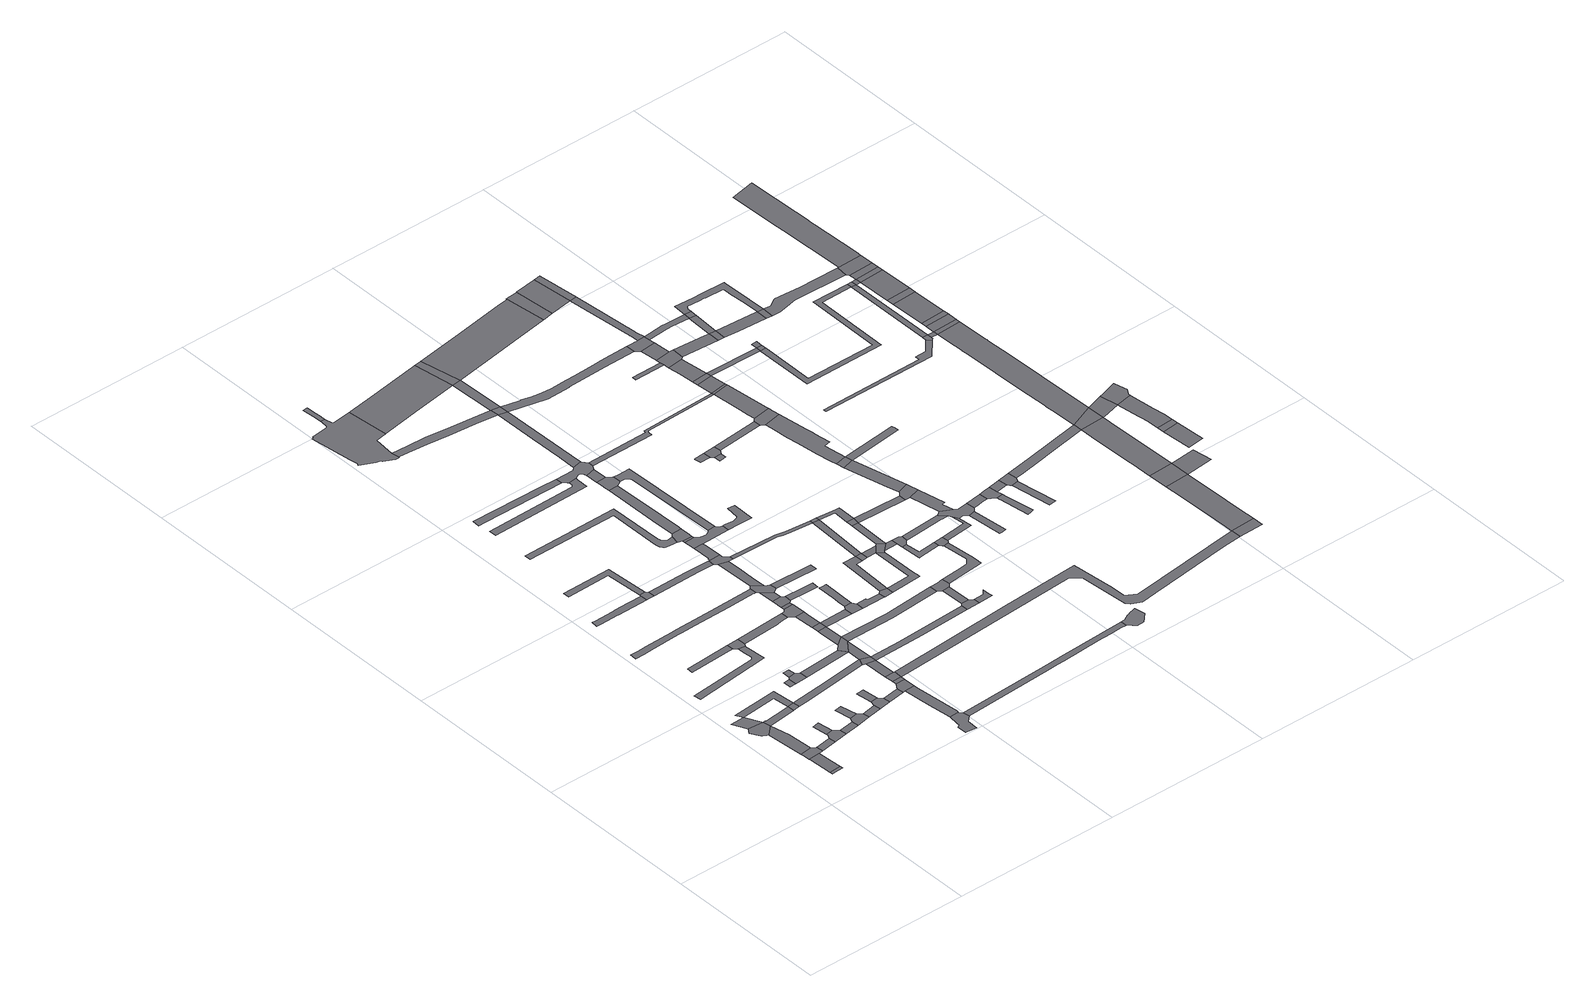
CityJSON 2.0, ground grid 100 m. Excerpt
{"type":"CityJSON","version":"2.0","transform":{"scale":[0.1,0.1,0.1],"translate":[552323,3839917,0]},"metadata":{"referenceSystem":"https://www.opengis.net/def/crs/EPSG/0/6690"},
"CityObjects":{
"road1":{"type":"Road","geometry":[{"type":"MultiSurface","lod":"1","boundaries":[[[0,1,2,3,4]]]}]},
"road2":{"type":"Road","attributes":{"RoadStructureAttribute.sectionType":"1"},"geometry":[{"type":"MultiSurface","lod":"1","boundaries":[[[5,6,7,8,9,1,0]]]}]},
"road3":{"type":"Road","geometry":[{"type":"MultiSurface","lod":"1","boundaries":[[[10,11,12,13,8,7,14,15]]]}]},
"road4":{"type":"Road","geometry":[{"type":"MultiSurface","lod":"1","boundaries":[[[16,17,18,19,20,21,22,23,24]]]}]},
"road5":{"type":"Road","attributes":{"RoadStructureAttribute.sectionType":"1"},"geometry":[{"type":"MultiSurface","lod":"1","boundaries":[[[25,23,22,12,11]]]}]},
"road6":{"type":"Road","attributes":{"RoadStructureAttribute.sectionType":"1"},"geometry":[{"type":"MultiSurface","lod":"1","boundaries":[[[26,27,16,24]]]}]},
"road7":{"type":"Road","attributes":{"RoadStructureAttribute.sectionType":"1"},"geometry":[{"type":"MultiSurface","lod":"1","boundaries":[[[28,15,14,29]]]}]},
"road8":{"type":"Road","attributes":{"RoadStructureAttribute.sectionType":"1"},"geometry":[{"type":"MultiSurface","lod":"1","boundaries":[[[30,31,32,33,34,24,23,35,36]]]}]},
"road9":{"type":"Road","attributes":{"RoadStructureAttribute.sectionType":"1"},"geometry":[{"type":"MultiSurface","lod":"1","boundaries":[[[37,38,26,39,30,40]]]}]},
"road10":{"type":"Road","geometry":[{"type":"MultiSurface","lod":"1","boundaries":[[[41,42,43,28,29,44,45]]]}]},
"road11":{"type":"Road","geometry":[{"type":"MultiSurface","lod":"1","boundaries":[[[46,47,42,41]]]}]},
"road12":{"type":"Road","geometry":[{"type":"MultiSurface","lod":"1","boundaries":[[[40,30,36,48]]]}]},
"road13":{"type":"Road","attributes":{"RoadStructureAttribute.sectionType":"1"},"geometry":[{"type":"MultiSurface","lod":"1","boundaries":[[[49,45,44,50]]]}]},
"road14":{"type":"Road","attributes":{"RoadStructureAttribute.sectionType":"1"},"geometry":[{"type":"MultiSurface","lod":"1","boundaries":[[[51,52,53,54,55,56,57,58,59]]]}]},
"road15":{"type":"Road","geometry":[{"type":"MultiSurface","lod":"1","boundaries":[[[60,61,49,50,62,63,64]]]}]},
"road16":{"type":"Road","geometry":[{"type":"MultiSurface","lod":"1","boundaries":[[[65,66,61,60]]]}]},
"road17":{"type":"Road","attributes":{"RoadStructureAttribute.sectionType":"1"},"geometry":[{"type":"MultiSurface","lod":"1","boundaries":[[[67,68,69,70]]]}]},
"road18":{"type":"Road","attributes":{"RoadStructureAttribute.sectionType":"1"},"geometry":[{"type":"MultiSurface","lod":"1","boundaries":[[[71,72,73,74]]]}]},
"road19":{"type":"Road","attributes":{"RoadStructureAttribute.sectionType":"1"},"geometry":[{"type":"MultiSurface","lod":"1","boundaries":[[[75,64,63,76]]]}]},
"road20":{"type":"Road","attributes":{"RoadStructureAttribute.sectionType":"1"},"geometry":[{"type":"MultiSurface","lod":"1","boundaries":[[[77,78,79,80,81,82,83,84,85,86,87,88,89,90]]]}]},
"road21":{"type":"Road","geometry":[{"type":"MultiSurface","lod":"1","boundaries":[[[91,92,71,74,93,94]]]}]},
"road22":{"type":"Road","geometry":[{"type":"MultiSurface","lod":"1","boundaries":[[[95,96,92,91]]]}]},
"road23":{"type":"Road","attributes":{"RoadStructureAttribute.sectionType":"1"},"geometry":[{"type":"MultiSurface","lod":"1","boundaries":[[[97,98,40,48,99,100,101]]]}]},
"road24":{"type":"Road","geometry":[{"type":"MultiSurface","lod":"1","boundaries":[[[102,103,75,76,104,105]]]}]},
"road25":{"type":"Road","geometry":[{"type":"MultiSurface","lod":"1","boundaries":[[[106,107,103,102]]]}]},
"road26":{"type":"Road","geometry":[{"type":"MultiSurface","lod":"1","boundaries":[[[108,67,70,109,110,51,59,111]]]}]},
"road27":{"type":"Road","attributes":{"RoadStructureAttribute.sectionType":"1"},"geometry":[{"type":"MultiSurface","lod":"1","boundaries":[[[112,113,114,115,116,117]]]}]},
"road28":{"type":"Road","attributes":{"RoadStructureAttribute.sectionType":"1"},"geometry":[{"type":"MultiSurface","lod":"1","boundaries":[[[118,119,120,121,122,123,124,125,126,127,128,129,130,131,132,133,134,135,136,137]]]}]},
"road29":{"type":"Road","attributes":{"RoadStructureAttribute.sectionType":"1"},"geometry":[{"type":"MultiSurface","lod":"1","boundaries":[[[138,105,104,139]]]}]},
"road30":{"type":"Road","geometry":[{"type":"MultiSurface","lod":"1","boundaries":[[[140,141,142,143,144,145,146,147,148,149,150]]]}]},
"road31":{"type":"Road","geometry":[{"type":"MultiSurface","lod":"1","boundaries":[[[117,116,90,89,151,152,153]]]}]},
"road32":{"type":"Road","attributes":{"RoadStructureAttribute.sectionType":"1"},"geometry":[{"type":"MultiSurface","lod":"1","boundaries":[[[154,94,93,155]]]}]},
"road33":{"type":"Road","attributes":{"RoadStructureAttribute.sectionType":"1"},"geometry":[{"type":"MultiSurface","lod":"1","boundaries":[[[156,157,158,159,160,161,141,140]]]}]},
"road34":{"type":"Road","geometry":[{"type":"MultiSurface","lod":"1","boundaries":[[[162,163,138,139,159,158]]]}]},
"road35":{"type":"Road","attributes":{"RoadStructureAttribute.sectionType":"1"},"geometry":[{"type":"MultiSurface","lod":"1","boundaries":[[[164,108,111,165,166,167]]]}]},
"road36":{"type":"Road","attributes":{"RoadStructureAttribute.sectionType":"1"},"geometry":[{"type":"MultiSurface","lod":"1","boundaries":[[[168,169,163,162]]]}]},
"road37":{"type":"Road","geometry":[{"type":"MultiSurface","lod":"1","boundaries":[[[170,171,169,168,172]]]}]},
"road38":{"type":"Road","attributes":{"RoadStructureAttribute.sectionType":"1"},"geometry":[{"type":"MultiSurface","lod":"1","boundaries":[[[173,171,170,174]]]}]},
"road39":{"type":"Road","geometry":[{"type":"MultiSurface","lod":"1","boundaries":[[[97,101,173,174,175]]]}]},
"road40":{"type":"Road","attributes":{"RoadStructureAttribute.sectionType":"1"},"geometry":[{"type":"MultiSurface","lod":"1","boundaries":[[[176,155,97,175]]]}]},
"road41":{"type":"Road","geometry":[{"type":"MultiSurface","lod":"1","boundaries":[[[177,178,154,155,176]]]}]},
"road42":{"type":"Road","attributes":{"RoadStructureAttribute.sectionType":"1"},"geometry":[{"type":"MultiSurface","lod":"1","boundaries":[[[179,180,181,182,183,184,185,186,187,188,189,190,191,192,193,194,195]]]}]},
"road43":{"type":"Road","attributes":{"RoadStructureAttribute.sectionType":"1"},"geometry":[{"type":"MultiSurface","lod":"1","boundaries":[[[196,197,198,199,200,201,153,152,202,203,204,205]]]}]},
"road44":{"type":"Road","attributes":{"RoadStructureAttribute.sectionType":"1"},"geometry":[{"type":"MultiSurface","lod":"1","boundaries":[[[206,207,208,178,177]]]}]},
"road45":{"type":"Road","geometry":[{"type":"MultiSurface","lod":"1","boundaries":[[[209,210,207,206]]]}]},
"road46":{"type":"Road","attributes":{"RoadStructureAttribute.sectionType":"1"},"geometry":[{"type":"MultiSurface","lod":"1","boundaries":[[[211,212,213,214,210,209]]]}]},
"road47":{"type":"Road","geometry":[{"type":"MultiSurface","lod":"1","boundaries":[[[215,216,217,164,167,213,212]]]}]},
"road48":{"type":"Road","geometry":[{"type":"MultiSurface","lod":"1","boundaries":[[[218,219,220,221,222,223,224,225,226,227,228,229,230,231,232,233,234,235,236,237,238,239,240,241,242,243,244]]]}]},
"road49":{"type":"Road","attributes":{"RoadStructureAttribute.sectionType":"1"},"geometry":[{"type":"MultiSurface","lod":"1","boundaries":[[[245,246,247,248,249,250]]]}]},
"road50":{"type":"Road","attributes":{"RoadStructureAttribute.sectionType":"1"},"geometry":[{"type":"MultiSurface","lod":"1","boundaries":[[[251,252,216,215]]]}]},
"road51":{"type":"Road","attributes":{"RoadStructureAttribute.sectionType":"1"},"geometry":[{"type":"MultiSurface","lod":"1","boundaries":[[[253,254,255,256,257,258,259,260,261]]]}]},
"road52":{"type":"Road","geometry":[{"type":"MultiSurface","lod":"1","boundaries":[[[262,263,252,251,264,265,266]]]}]},
"road53":{"type":"Road","attributes":{"RoadStructureAttribute.sectionType":"1"},"geometry":[{"type":"MultiSurface","lod":"1","boundaries":[[[267,263,262,268]]]}]},
"road54":{"type":"Road","attributes":{"RoadStructureAttribute.sectionType":"1"},"geometry":[{"type":"MultiSurface","lod":"1","boundaries":[[[209,206,269,270]]]}]},
"road55":{"type":"Road","geometry":[{"type":"MultiSurface","lod":"1","boundaries":[[[271,272,273,274,275,276,218,244]]]}]},
"road56":{"type":"Road","geometry":[{"type":"MultiSurface","lod":"1","boundaries":[[[277,118,137,267,268,278,279,280]]]}]},
"road57":{"type":"Road","attributes":{"RoadStructureAttribute.sectionType":"1"},"geometry":[{"type":"MultiSurface","lod":"1","boundaries":[[[281,277,280,282,283,284,285]]]}]},
"road58":{"type":"Road","geometry":[{"type":"MultiSurface","lod":"1","boundaries":[[[286,287,288,289,290,266,265]]]}]},
"road59":{"type":"Road","geometry":[{"type":"MultiSurface","lod":"1","boundaries":[[[291,292,293,294,205,204,295,281,285,296,297,298,299]]]}]},
"road60":{"type":"Road","attributes":{"RoadStructureAttribute.sectionType":"1"},"geometry":[{"type":"MultiSurface","lod":"1","boundaries":[[[300,301,302,303,304,294,293]]]}]},
"road61":{"type":"Road","geometry":[{"type":"MultiSurface","lod":"1","boundaries":[[[305,270,269,306,307,308,309]]]}]},
"road62":{"type":"Road","attributes":{"RoadStructureAttribute.sectionType":"1"},"geometry":[{"type":"MultiSurface","lod":"1","boundaries":[[[310,311,175,174,312,313]]]}]},
"road63":{"type":"Road","geometry":[{"type":"MultiSurface","lod":"1","boundaries":[[[314,315,316,195,194,317,318,319]]]}]},
"road64":{"type":"Road","geometry":[{"type":"MultiSurface","lod":"1","boundaries":[[[319,318,320,321,322]]]}]},
"road65":{"type":"Road","geometry":[{"type":"MultiSurface","lod":"1","boundaries":[[[323,324,325,326,327,328,305,309]]]}]},
"road66":{"type":"Road","attributes":{"RoadStructureAttribute.sectionType":"1"},"geometry":[{"type":"MultiSurface","lod":"1","boundaries":[[[329,330,177,176,331,332]]]}]},
"road67":{"type":"Road","attributes":{"RoadStructureAttribute.sectionType":"1"},"geometry":[{"type":"MultiSurface","lod":"1","boundaries":[[[333,334,335,336,279,278]]]}]},
"road68":{"type":"Road","attributes":{"RoadStructureAttribute.sectionType":"1"},"geometry":[{"type":"MultiSurface","lod":"1","boundaries":[[[337,338,339,150,149,340,341,342,343,344,345,346,347,348]]]}]},
"road69":{"type":"Road","attributes":{"RoadStructureAttribute.sectionType":"1"},"geometry":[{"type":"MultiSurface","lod":"1","boundaries":[[[349,350,308,307,351,352,353]]]}]},
"road70":{"type":"Road","geometry":[{"type":"MultiSurface","lod":"1","boundaries":[[[354,355,356,322,321,302,301,357,358,359,360,361]]]}]},
"road71":{"type":"Road","attributes":{"RoadStructureAttribute.sectionType":"1"},"geometry":[{"type":"MultiSurface","lod":"1","boundaries":[[[362,363,364,365,237,236,366,367,368,369,370,371]]]}]},
"road72":{"type":"Road","attributes":{"RoadStructureAttribute.sectionType":"1"},"geometry":[{"type":"MultiSurface","lod":"1","boundaries":[[[372,373,374,375,376,316,315]]]}]},
"road73":{"type":"Road","geometry":[{"type":"MultiSurface","lod":"1","boundaries":[[[377,378,379,380,381,250,249,382,383,256,255,384,385,386,387,388,389,390,391,392,393]]]}]},
"road74":{"type":"Road","geometry":[{"type":"MultiSurface","lod":"1","boundaries":[[[394,353,352,395,396,397]]]}]},
"road75":{"type":"Road","geometry":[{"type":"MultiSurface","lod":"1","boundaries":[[[398,399,400,401,402,375,374,403,404,405]]]}]},
"road76":{"type":"Road","attributes":{"RoadStructureAttribute.sectionType":"1"},"geometry":[{"type":"MultiSurface","lod":"1","boundaries":[[[389,388,400,399]]]}]},
"road77":{"type":"Road","attributes":{"RoadStructureAttribute.sectionType":"1"},"geometry":[{"type":"MultiSurface","lod":"1","boundaries":[[[406,407,405,404,408,409,410,361,360]]]}]},
"road78":{"type":"Road","attributes":{"function":"3","RoadStructureAttribute.sectionType":"1"},"geometry":[{"type":"MultiSurface","lod":"1","boundaries":[[[411,412,413,414,240,239,415,416,417,418]]]}]},
"road79":{"type":"Road","attributes":{"RoadStructureAttribute.sectionType":"1"},"geometry":[{"type":"MultiSurface","lod":"1","boundaries":[[[419,420,299,298,421,422,423,424,425]]]}]},
"road80":{"type":"Road","attributes":{"RoadStructureAttribute.sectionType":"1"},"geometry":[{"type":"MultiSurface","lod":"1","boundaries":[[[426,427,394,397,428,429,430,431]]]}]},
"road81":{"type":"Road","attributes":{"RoadStructureAttribute.sectionType":"1"},"geometry":[{"type":"MultiSurface","lod":"1","boundaries":[[[432,433,434,435,436,437,438,439,358,357]]]}]},
"road82":{"type":"Road","attributes":{"RoadStructureAttribute.sectionType":"1"},"geometry":[{"type":"MultiSurface","lod":"1","boundaries":[[[370,440,441,442,380,379,443]]]}]},
"road83":{"type":"Road","geometry":[{"type":"MultiSurface","lod":"1","boundaries":[[[444,445,310,313,446,447]]]}]},
"road84":{"type":"Road","attributes":{"RoadStructureAttribute.sectionType":"1"},"geometry":[{"type":"MultiSurface","lod":"1","boundaries":[[[448,449,450,451,452,397,396,453,454,455,456]]]}]},
"road85":{"type":"Road","attributes":{"RoadStructureAttribute.sectionType":"1"},"geometry":[{"type":"MultiSurface","lod":"1","boundaries":[[[457,458,445,444]]]}]},
"road86":{"type":"Road","geometry":[{"type":"MultiSurface","lod":"1","boundaries":[[[431,430,459,460]]]}]},
"road87":{"type":"Road","geometry":[{"type":"MultiSurface","lod":"1","boundaries":[[[461,462,329,332,458,457,463]]]}]},
"road88":{"type":"Road","geometry":[{"type":"MultiSurface","lod":"1","boundaries":[[[371,370,443,464]]]}]},
"road89":{"type":"Road","geometry":[{"type":"MultiSurface","lod":"1","boundaries":[[[465,466,467,468,447,446]]]}]},
"road90":{"type":"Road","geometry":[{"type":"MultiSurface","lod":"1","boundaries":[[[469,460,459,448,470]]]}]},
"road91":{"type":"Road","attributes":{"RoadStructureAttribute.sectionType":"1"},"geometry":[{"type":"MultiSurface","lod":"1","boundaries":[[[424,431,460,471]]]}]},
"road92":{"type":"Road","attributes":{"RoadStructureAttribute.sectionType":"1"},"geometry":[{"type":"MultiSurface","lod":"1","boundaries":[[[472,473,418,371,464]]]}]},
"road93":{"type":"Road","geometry":[{"type":"MultiSurface","lod":"1","boundaries":[[[474,470,448,456,475,476,477,478]]]}]},
"road94":{"type":"Road","geometry":[{"type":"MultiSurface","lod":"1","boundaries":[[[425,424,471,479]]]}]},
"road95":{"type":"Road","geometry":[{"type":"MultiSurface","lod":"1","boundaries":[[[480,411,418,473]]]}]},
"road96":{"type":"Road","attributes":{"RoadStructureAttribute.sectionType":"1"},"geometry":[{"type":"MultiSurface","lod":"1","boundaries":[[[478,477,481,482]]]}]},
"road97":{"type":"Road","attributes":{"RoadStructureAttribute.sectionType":"1"},"geometry":[{"type":"MultiSurface","lod":"1","boundaries":[[[483,474,478,484,485]]]}]},
"road98":{"type":"Road","attributes":{"RoadStructureAttribute.sectionType":"1"},"geometry":[{"type":"MultiSurface","lod":"1","boundaries":[[[486,487,488,489,490,491,492,493,494,495,496,497,461,463]]]}]},
"road99":{"type":"Road","attributes":{"RoadStructureAttribute.sectionType":"1"},"geometry":[{"type":"MultiSurface","lod":"1","boundaries":[[[498,499,500,479,471,501,502,503]]]}]},
"road100":{"type":"Road","geometry":[{"type":"MultiSurface","lod":"1","boundaries":[[[504,482,481,505,506,507,508,509,510,511,512,513,514]]]}]},
"road101":{"type":"Road","geometry":[{"type":"MultiSurface","lod":"1","boundaries":[[[502,483,485,503]]]}]},
"road102":{"type":"Road","attributes":{"RoadStructureAttribute.sectionType":"1"},"geometry":[{"type":"MultiSurface","lod":"1","boundaries":[[[515,516,517,518,519,172,168,520,521,522,523,524,525,526,527,528]]]}]},
"road103":{"type":"Road","attributes":{"RoadStructureAttribute.sectionType":"1"},"geometry":[{"type":"MultiSurface","lod":"1","boundaries":[[[529,510,509,530,531,532,533,534]]]}]},
"road104":{"type":"Road","attributes":{"RoadStructureAttribute.sectionType":"1"},"geometry":[{"type":"MultiSurface","lod":"1","boundaries":[[[535,536,537,538,539,540]]]}]},
"road105":{"type":"Road","geometry":[{"type":"MultiSurface","lod":"1","boundaries":[[[541,542,543,544,545,546,337,348,547,548,549,550,551,552]]]}]},
"road106":{"type":"Road","geometry":[{"type":"MultiSurface","lod":"1","boundaries":[[[553,554,555,556,557,558]]]}]},
"road107":{"type":"Road","geometry":[{"type":"MultiSurface","lod":"1","boundaries":[[[559,534,533,560,561,493,492,562,563,564]]]}]},
"road108":{"type":"Road","attributes":{"RoadStructureAttribute.sectionType":"1"},"geometry":[{"type":"MultiSurface","lod":"1","boundaries":[[[565,566,567,393,392,568,569,570,571]]]}]},
"road109":{"type":"Road","attributes":{"RoadStructureAttribute.sectionType":"1"},"geometry":[{"type":"MultiSurface","lod":"1","boundaries":[[[572,535,540,553,558,573]]]}]},
"road110":{"type":"Road","attributes":{"RoadStructureAttribute.sectionType":"1"},"geometry":[{"type":"MultiSurface","lod":"1","boundaries":[[[503,485,574,575]]]}]},
"road111":{"type":"Road","attributes":{"RoadStructureAttribute.sectionType":"1"},"geometry":[{"type":"MultiSurface","lod":"1","boundaries":[[[576,577,514,513,578,579,580,581,582]]]}]},
"road112":{"type":"Road","attributes":{"RoadStructureAttribute.sectionType":"1"},"geometry":[{"type":"MultiSurface","lod":"1","boundaries":[[[583,584,585,586,587,588,589,590,591,592,593,594,595,596,464,443,597,598,599,600,601,602]]]}]},
"road113":{"type":"Road","attributes":{"RoadStructureAttribute.sectionType":"1"},"geometry":[{"type":"MultiSurface","lod":"1","boundaries":[[[603,604,605,559,564,606,607]]]}]},
"road114":{"type":"Road","attributes":{"function":"3","RoadStructureAttribute.sectionType":"1"},"geometry":[{"type":"MultiSurface","lod":"1","boundaries":[[[608,609,610,611,480,473,612,613,614,615,616]]]}]},
"road115":{"type":"Road","attributes":{"RoadStructureAttribute.sectionType":"1"},"geometry":[{"type":"MultiSurface","lod":"1","boundaries":[[[617,618,572,573,619,620]]]}]},
"road116":{"type":"Road","attributes":{"RoadStructureAttribute.sectionType":"1"},"geometry":[{"type":"MultiSurface","lod":"1","boundaries":[[[621,622,623,624,625,626]]]}]},
"road117":{"type":"Road","geometry":[{"type":"MultiSurface","lod":"1","boundaries":[[[625,627,576,582,628,603,607,629,630,631,632,633,634,635,626]]]}]},
"road118":{"type":"Road","geometry":[{"type":"MultiSurface","lod":"1","boundaries":[[[636,637,638,639,640,641,575,574,624,623]]]}]},
"road119":{"type":"Road","attributes":{"RoadStructureAttribute.sectionType":"1"},"geometry":[{"type":"MultiSurface","lod":"1","boundaries":[[[642,643,644,632,631]]]}]},
"road120":{"type":"Road","attributes":{"RoadStructureAttribute.sectionType":"1"},"geometry":[{"type":"MultiSurface","lod":"1","boundaries":[[[645,646,647,648,649,650,639,638]]]}]},
"road121":{"type":"Road","geometry":[{"type":"MultiSurface","lod":"1","boundaries":[[[651,652,648,647]]]}]},
"road122":{"type":"Road","attributes":{"RoadStructureAttribute.sectionType":"1"},"geometry":[{"type":"MultiSurface","lod":"1","boundaries":[[[653,654,655,656,657,658,659,660,661,662,663,664,665,666,667,668,652,651]]]}]},
"road123":{"type":"Road","attributes":{"RoadStructureAttribute.sectionType":"1"},"geometry":[{"type":"MultiSurface","lod":"1","boundaries":[[[669,634,633,670,671,672]]]}]},
"road124":{"type":"Road","geometry":[{"type":"MultiSurface","lod":"1","boundaries":[[[673,674,675,676,617,620,677,661,660]]]}]},
"road125":{"type":"Road","geometry":[{"type":"MultiSurface","lod":"1","boundaries":[[[678,679,680,681]]]}]},
"road126":{"type":"Road","attributes":{"RoadStructureAttribute.sectionType":"1"},"geometry":[{"type":"MultiSurface","lod":"1","boundaries":[[[682,683,571,684,685,686,675,674]]]}]},
"road127":{"type":"Road","geometry":[{"type":"MultiSurface","lod":"1","boundaries":[[[687,688,689,690,691,692,693,694,695]]]}]},
"road128":{"type":"Road","geometry":[{"type":"MultiSurface","lod":"1","boundaries":[[[696,565,571,683]]]}]},
"road129":{"type":"Road","geometry":[{"type":"MultiSurface","lod":"1","boundaries":[[[697,698,669,672,699,695,694,700,701,702]]]}]},
"road130":{"type":"Road","attributes":{"RoadStructureAttribute.sectionType":"1"},"geometry":[{"type":"MultiSurface","lod":"1","boundaries":[[[703,704,705,706,565,696]]]}]},
"road131":{"type":"Road","geometry":[{"type":"MultiSurface","lod":"1","boundaries":[[[707,708,705,704]]]}]},
"road132":{"type":"Road","attributes":{"RoadStructureAttribute.sectionType":"1"},"geometry":[{"type":"MultiSurface","lod":"1","boundaries":[[[709,710,711,651,647]]]}]},
"road133":{"type":"Road","attributes":{"RoadStructureAttribute.sectionType":"1"},"geometry":[{"type":"MultiSurface","lod":"1","boundaries":[[[712,713,714,708,707]]]}]},
"road134":{"type":"Road","geometry":[{"type":"MultiSurface","lod":"1","boundaries":[[[715,716,608,616,717]]]}]},
"road135":{"type":"Road","attributes":{"RoadStructureAttribute.sectionType":"1"},"geometry":[{"type":"MultiSurface","lod":"1","boundaries":[[[718,697,702,719]]]}]},
"road136":{"type":"Road","geometry":[{"type":"MultiSurface","lod":"1","boundaries":[[[720,721,722,681,680,713,712,723,724,725]]]}]},
"road137":{"type":"Road","attributes":{"RoadStructureAttribute.sectionType":"1"},"geometry":[{"type":"MultiSurface","lod":"1","boundaries":[[[726,727,722,721]]]}]},
"road138":{"type":"Road","geometry":[{"type":"MultiSurface","lod":"1","boundaries":[[[728,729,730,731,732,602,601,733,727,726,734]]]}]},
"road139":{"type":"Road","attributes":{"RoadStructureAttribute.sectionType":"1"},"geometry":[{"type":"MultiSurface","lod":"1","boundaries":[[[735,736,737,738,739]]]}]},
"road140":{"type":"Road","geometry":[{"type":"MultiSurface","lod":"1","boundaries":[[[740,718,719,741,742,739,738,743,744,745]]]}]},
"road141":{"type":"Road","attributes":{"function":"3","RoadStructureAttribute.sectionType":"1"},"geometry":[{"type":"MultiSurface","lod":"1","boundaries":[[[746,747,715,717,748,749]]]}]},
"road142":{"type":"Road","attributes":{"RoadStructureAttribute.sectionType":"1"},"geometry":[{"type":"MultiSurface","lod":"1","boundaries":[[[750,751,752,753,749,754,755,756,757,729,728]]]}]},
"road143":{"type":"Road","attributes":{"RoadStructureAttribute.sectionType":"1"},"geometry":[{"type":"MultiSurface","lod":"1","boundaries":[[[758,707,704,759,760,761]]]}]},
"road144":{"type":"Road","attributes":{"RoadStructureAttribute.sectionType":"1"},"geometry":[{"type":"MultiSurface","lod":"1","boundaries":[[[762,725,724,763,764]]]}]},
"road145":{"type":"Road","geometry":[{"type":"MultiSurface","lod":"1","boundaries":[[[765,746,749,753]]]}]},
"road146":{"type":"Road","attributes":{"RoadStructureAttribute.sectionType":"1"},"geometry":[{"type":"MultiSurface","lod":"1","boundaries":[[[766,767,728,734,768,769,770,771,772]]]}]},
"road147":{"type":"Road","geometry":[{"type":"MultiSurface","lod":"1","boundaries":[[[764,763,773,774]]]}]},
"road148":{"type":"Road","geometry":[{"type":"MultiSurface","lod":"1","boundaries":[[[761,760,775,776]]]}]},
"road149":{"type":"Road","attributes":{"RoadStructureAttribute.sectionType":"1"},"geometry":[{"type":"MultiSurface","lod":"1","boundaries":[[[770,777,764,774,778]]]}]},
"road150":{"type":"Road","geometry":[{"type":"MultiSurface","lod":"1","boundaries":[[[779,780,761,776]]]}]},
"road151":{"type":"Road","geometry":[{"type":"MultiSurface","lod":"1","boundaries":[[[771,770,778,781]]]}]},
"road152":{"type":"Road","attributes":{"RoadStructureAttribute.sectionType":"1"},"geometry":[{"type":"MultiSurface","lod":"1","boundaries":[[[782,783,784,740,745,785,786,787,788,789]]]}]},
"road153":{"type":"Road","geometry":[{"type":"MultiSurface","lod":"1","boundaries":[[[790,528,527,791]]]}]},
"road154":{"type":"Road","attributes":{"RoadStructureAttribute.sectionType":"1"},"geometry":[{"type":"MultiSurface","lod":"1","boundaries":[[[792,774,773,793,794,795]]]}]},
"road155":{"type":"Road","attributes":{"RoadStructureAttribute.sectionType":"1"},"geometry":[{"type":"MultiSurface","lod":"1","boundaries":[[[796,797,798,799,800,801,802,803]]]}]},
"road156":{"type":"Road","attributes":{"RoadStructureAttribute.sectionType":"1"},"geometry":[{"type":"MultiSurface","lod":"1","boundaries":[[[804,805,806,807,808,809,810,811,812,528,790]]]}]},
"road157":{"type":"Road","attributes":{"RoadStructureAttribute.sectionType":"1"},"geometry":[{"type":"MultiSurface","lod":"1","boundaries":[[[813,814,815,816,817,818,819,771,781,820,821,822,823,824,825,826,827,828,829,830,795,831]]]}]},
"road158":{"type":"Road","geometry":[{"type":"MultiSurface","lod":"1","boundaries":[[[832,833,834,808,807]]]}]},
"road159":{"type":"Road","geometry":[{"type":"MultiSurface","lod":"1","boundaries":[[[795,794,835,831]]]}]},
"road160":{"type":"Road","attributes":{"RoadStructureAttribute.sectionType":"1"},"geometry":[{"type":"MultiSurface","lod":"1","boundaries":[[[836,837,838,775,760,839,840,841,842,843]]]}]},
"road161":{"type":"Road","attributes":{"RoadStructureAttribute.sectionType":"1"},"geometry":[{"type":"MultiSurface","lod":"1","boundaries":[[[844,845,846,789,847,848,849,850,851,852,833,832]]]}]},
"road162":{"type":"Road","attributes":{"RoadStructureAttribute.sectionType":"1"},"geometry":[{"type":"MultiSurface","lod":"1","boundaries":[[[853,832,807,854]]]}]},
"road163":{"type":"Road","geometry":[{"type":"MultiSurface","lod":"1","boundaries":[[[855,782,789,846]]]}]},
"road164":{"type":"Road","attributes":{"RoadStructureAttribute.sectionType":"1"},"geometry":[{"type":"MultiSurface","lod":"1","boundaries":[[[856,857,858,859,860,861,862,863,831,835,864,865,866,867,868,869]]]}]},
"road165":{"type":"Road","attributes":{"RoadStructureAttribute.sectionType":"1"},"geometry":[{"type":"MultiSurface","lod":"1","boundaries":[[[870,871,872,873,874,875,876,877,878,879,880,881,882,883,884,885,886,887,888,889,890,891,782,855]]]}]},
"road166":{"type":"Road","geometry":[{"type":"MultiSurface","lod":"1","boundaries":[[[892,796,803,893,894,895]]]}]},
"road167":{"type":"Road","attributes":{"RoadStructureAttribute.sectionType":"1"},"geometry":[{"type":"MultiSurface","lod":"1","boundaries":[[[896,855,846,897,898]]]}]},
"road168":{"type":"Road","attributes":{"RoadStructureAttribute.sectionType":"1"},"geometry":[{"type":"MultiSurface","lod":"1","boundaries":[[[899,900,901,902]]]}]},
"road169":{"type":"Road","attributes":{"RoadStructureAttribute.sectionType":"1"},"geometry":[{"type":"MultiSurface","lod":"1","boundaries":[[[895,894,877,903]]]}]},
"road170":{"type":"Road","geometry":[{"type":"MultiSurface","lod":"1","boundaries":[[[904,905,899,902]]]}]},
"road171":{"type":"Road","attributes":{"RoadStructureAttribute.sectionType":"1"},"geometry":[{"type":"MultiSurface","lod":"1","boundaries":[[[906,907,908,909,910,898,911,912,913,905,904]]]}]},
"road172":{"type":"Road","attributes":{"RoadStructureAttribute.sectionType":"1"},"geometry":[{"type":"MultiSurface","lod":"1","boundaries":[[[842,892,895,914]]]}]},
"road173":{"type":"Road","geometry":[{"type":"MultiSurface","lod":"1","boundaries":[[[915,916,896,898,910,917,918]]]}]},
"road174":{"type":"Road","geometry":[{"type":"MultiSurface","lod":"1","boundaries":[[[919,903,877,876]]]}]},
"road175":{"type":"Road","attributes":{"RoadStructureAttribute.sectionType":"1"},"geometry":[{"type":"MultiSurface","lod":"1","boundaries":[[[920,921,922,923,903,919]]]}]},
"road176":{"type":"Road","geometry":[{"type":"MultiSurface","lod":"1","boundaries":[[[924,925,923,922]]]}]},
"road177":{"type":"Road","geometry":[{"type":"MultiSurface","lod":"1","boundaries":[[[843,842,914,926]]]}]},
"road178":{"type":"Road","attributes":{"RoadStructureAttribute.sectionType":"1"},"geometry":[{"type":"MultiSurface","lod":"1","boundaries":[[[927,928,929,925,924]]]}]},
"road179":{"type":"Road","attributes":{"RoadStructureAttribute.sectionType":"1"},"geometry":[{"type":"MultiSurface","lod":"1","boundaries":[[[926,914,930,931]]]}]},
"road180":{"type":"Road","geometry":[{"type":"MultiSurface","lod":"1","boundaries":[[[932,933,928,927]]]}]},
"road181":{"type":"Road","attributes":{"RoadStructureAttribute.sectionType":"1"},"geometry":[{"type":"MultiSurface","lod":"1","boundaries":[[[934,935,936,930,933,932]]]}]},
"road182":{"type":"Road","geometry":[{"type":"MultiSurface","lod":"1","boundaries":[[[937,931,930,936]]]}]},
"road183":{"type":"Road","attributes":{"RoadStructureAttribute.sectionType":"1"},"geometry":[{"type":"MultiSurface","lod":"1","boundaries":[[[938,939,931,937]]]}]},
"road184":{"type":"Road","geometry":[{"type":"MultiSurface","lod":"1","boundaries":[[[940,941,869,868,942,939,938]]]}]},
"road185":{"type":"Road","attributes":{"RoadStructureAttribute.sectionType":"1"},"geometry":[{"type":"MultiSurface","lod":"1","boundaries":[[[943,944,945,946,947,948,949,950,951,952,953,954,941,940]]]}]}
},
"vertices":[
[243,214,0],[172,208,0],[173,189,0],[189,191,0],[244,196,0],
[238,305,0],[234,363,0],[235,363,0],[164,358,0],[165,348,0],
[232,425,0],[230,426,0],[160,417,0],[162,395,0],[260,368,0],[256,408,0],
[96,749,0],[86,735,0],[74,719,0],[107,662,0],[113,659,0],[132,649,0],[140,645,0],[195,696,0],[189,742,0],
[218,581,0],
[140,837,0],[56,834,0],
[352,424,0],[357,384,0],
[366,759,0],[360,758,0],[203,740,0],[203,744,0],[191,742,0],[197,696,0],[370,717,0],
[395,902,0],[120,877,0],[358,857,0],[406,764,0],
[409,465,0],[364,457,0],[365,446,0],[442,398,0],[438,438,0],
[394,557,0],[354,549,0],
[410,721,0],
[529,453,0],[533,412,0],
[489,1282,0],[493,1233,0],[497,1191,0],[495,1188,0],[485,1173,0],[68,1134,0],[73,1089,0],[540,1143,0],[530,1278,0],
[588,487,0],[544,479,0],[569,418,0],[619,427,0],[615,467,0],
[570,586,0],[526,578,0],
[467,1341,0],[188,1325,0],[188,1288,0],[468,1301,0],
[518,924,0],[482,921,0],[483,874,0],[520,877,0],
[701,482,0],[706,441,0],
[401,1932,0],[262,1931,0],[219,1930,0],[217,1930,0],[97,1928,0],[77,1928,0],[73,1889,0],[90,1889,0],[98,1889,0],[216,1890,0],[219,1890,0],[319,1891,0],[405,1892,0],[405,1932,0],
[572,946,0],[530,939,0],[597,882,0],[595,929,0],
[570,987,0],[530,984,0],
[894,820,0],[594,785,0],[475,729,0],[775,765,0],[877,777,0],
[755,520,0],[710,515,0],[780,453,0],[775,494,0],
[744,618,0],[699,613,0],
[537,1344,0],[472,1298,0],[488,1286,0],[541,1293,0],
[424,2207,0],[125,2204,0],[125,2167,0],[392,2172,0],[404,1945,0],[440,1948,0],
[858,1619,0],[853,1619,0],[559,1612,0],[359,1608,0],[325,1607,0],[153,1601,0],[100,1599,0],[47,1597,0],[44,1557,0],[101,1558,0],[155,1561,0],[334,1569,0],[359,1569,0],[362,1570,0],[451,1572,0],[679,1576,0],[848,1579,0],[852,1579,0],[853,1579,0],[861,1579,0],
[878,511,0],[883,470,0],
[985,165,0],[928,160,0],[920,94,0],[920,83,0],[903,68,0],[904,13,0],[916,13,0],[971,7,0],[973,73,0],[1008,106,0],[1002,144,0],
[429,1892,0],[455,1892,0],[455,1933,0],
[859,946,0],[893,901,0],
[987,176,0],[962,445,0],[961,474,0],[900,473,0],[915,301,0],[923,217,0],
[960,547,0],[901,546,0],
[846,1364,0],[771,1308,0],[801,1314,0],[848,1319,0],
[960,573,0],[900,572,0],
[954,626,0],[899,625,0],[959,625,0],
[897,769,0],[952,760,0],
[951,798,0],
[947,973,0],
[945,1020,0],[891,981,0],
[832,2201,0],[812,2199,0],[802,2201,0],[784,2216,0],[776,2238,0],[773,2571,0],[181,2567,0],[181,2527,0],[736,2528,0],[737,2205,0],[740,2181,0],[752,2166,0],[760,2161,0],[782,2156,0],[818,2156,0],[833,2154,0],[844,2202,0],
[794,1933,0],[755,1934,0],[708,1935,0],[702,1935,0],[558,1933,0],[458,1933,0],[755,1895,0],[848,1895,0],[850,1895,0],[851,1932,0],
[943,1131,0],[888,1130,0],[888,1101,0],
[942,1178,0],[887,1177,0],
[939,1275,0],[939,1299,0],[882,1296,0],[887,1206,0],
[936,1383,0],[880,1381,0],[865,1365,0],
[128,4082,0],[128,4068,0],[125,4029,0],[119,4022,0],[114,4021,0],[14,4008,0],[14,4001,0],[3,4000,0],[33,3743,0],[40,3697,0],[35,3683,0],[118,3641,0],[135,3638,0],[148,3634,0],[148,3627,0],[210,3597,0],[229,3598,0],[234,3598,0],[235,3603,0],[227,3647,0],[240,3779,0],[310,3789,0],[285,4043,0],[186,4032,0],[171,4030,0],[164,4040,0],[156,4080,0],
[612,2947,0],[168,2952,0],[167,2907,0],[215,2908,0],[713,2903,0],[713,2946,0],
[935,1405,0],[879,1404,0],
[791,2801,0],[793,2871,0],[795,2886,0],[743,2878,0],[743,2855,0],[733,2845,0],[726,2843,0],[178,2837,0],[179,2792,0],
[933,1471,0],[878,1469,0],[943,1410,0],[951,1418,0],[953,1458,0],
[876,1565,0],[932,1519,0],
[1110,1130,0],[1110,1178,0],
[156,4124,0],[152,4147,0],[149,4210,0],[122,4209,0],[124,4172,0],[129,4120,0],
[874,1638,0],[961,1537,0],[957,1579,0],[930,1591,0],
[868,1879,0],[929,1638,0],[927,1725,0],[927,1785,0],[928,1864,0],
[1064,1414,0],[1128,1412,0],[1129,1432,0],[1129,1452,0],[1065,1454,0],
[935,1904,0],[926,1911,0],[926,1933,0],[862,1932,0],[857,1889,0],[928,1865,0],[930,1865,0],[955,1864,0],[955,1888,0],
[924,2039,0],[923,2060,0],[863,2058,0],[865,1947,0],[862,1947,0],
[1125,1202,0],[1130,1130,0],[1184,1129,0],[1184,1178,0],[1170,1202,0],
[1571,819,0],[1146,801,0],[1268,766,0],[1573,779,0],
[922,2164,0],[921,2222,0],[860,2221,0],[845,2149,0],[861,2141,0],[922,2142,0],
[861,2140,0],[862,2129,0],[922,2130,0],
[1172,1399,0],[1149,1399,0],[1127,1399,0],[1127,1396,0],[1126,1292,0],[1125,1252,0],
[1555,1041,0],[1241,1016,0],[1246,973,0],[1558,993,0],
[1219,1531,0],[1219,1535,0],[1220,1551,0],[1220,1572,0],
[2094,194,0],[1679,175,0],[1560,170,0],[1551,133,0],[1570,134,0],[1622,137,0],[1667,140,0],[1907,153,0],[1944,153,0],[1989,156,0],[2060,159,0],[2095,159,0],
[1252,1167,0],[1244,1178,0],[1252,1128,0],[1329,1128,0],[1323,1166,0],
[1005,2113,0],[983,2103,0],[953,2110,0],[1096,2063,0],[1095,2104,0],[1078,2111,0],[1062,2131,0],[1015,2123,0],
[764,3600,0],[597,3618,0],[439,3636,0],[329,3643,0],[318,3595,0],[409,3587,0],[544,3572,0],[704,3555,0],[839,3538,0],[836,3591,0],
[921,2244,0],[919,2372,0],[912,2702,0],[853,2700,0],[858,2372,0],
[924,2941,0],[912,2957,0],[900,2972,0],[844,2964,0],[825,2946,0],[728,2895,0],[738,2885,0],[808,2894,0],[820,2901,0],[833,2901,0],[843,2891,0],[850,2868,0],[909,2882,0],[916,2896,0],[923,2907,0],[924,2907,0],[925,2940,0],
[1341,1183,0],[1332,1128,0],[1385,1131,0],[1383,1173,0],
[926,2780,0],[911,2793,0],[851,2792,0],[852,2768,0],[852,2725,0],[927,2712,0],[944,2720,0],[941,2772,0],
[1046,2771,0],[974,2770,0],[969,2720,0],[992,2708,0],[1002,2691,0],
[788,4123,0],[771,4120,0],[453,4070,0],[295,4044,0],[329,3792,0],[547,3830,0],[814,3870,0],[826,3872,0],
[1305,1864,0],[1248,1878,0],[1243,1856,0],[1275,1848,0],[1303,1844,0],[1455,1830,0],[1456,1852,0],
[1355,1478,0],[1352,1409,0],[1394,1409,0],[1395,1427,0],[1438,1430,0],[1436,1478,0],
[1164,2064,0],[1249,2063,0],[1252,2197,0],[1208,2199,0],[1199,2114,0],[1181,2106,0],[1164,2102,0],[1112,2105,0],
[842,3274,0],[843,3069,0],[844,2969,0],[894,3527,0],
[1632,836,0],[1587,834,0],[1656,782,0],[1655,819,0],
[1532,1436,0],[1532,1417,0],[1533,1411,0],[1535,1182,0],[1533,1182,0],[1572,1143,0],[1572,1163,0],[1571,1182,0],[1567,1407,0],
[1626,979,0],[1581,977,0],
[1475,1432,0],[1474,1477,0],
[1641,1048,0],[1606,1044,0],[1645,1001,0],
[892,3584,0],
[1746,786,0],[1743,811,0],[1741,848,0],[1719,822,0],
[1475,1477,0],[1568,1477,0],
[1493,1826,0],
[882,3878,0],[882,3882,0],
[1583,1489,0],[1569,1410,0],[1571,1411,0],[1575,1417,0],[1622,1460,0],
[1494,1849,0],
[834,4129,0],
[1661,1419,0],[1660,1460,0],
[1589,1680,0],[1623,1489,0],[1629,1680,0],
[1726,1008,0],[1876,1024,0],[1881,1025,0],[1880,1047,0],[1880,1053,0],[1877,1085,0],[1863,1259,0],[1831,1254,0],[1845,1097,0],[1844,1095,0],[1818,1067,0],[1780,1061,0],
[1638,1837,0],[1617,1839,0],[1596,1840,0],[1595,1819,0],[1590,1724,0],[1634,1721,0],
[1706,1460,0],[1663,1419,0],[1663,1415,0],[1663,1412,0],[1664,1403,0],[1665,1385,0],[1694,1388,0],[1702,1398,0],[1711,1409,0],[1717,1409,0],[1720,1450,0],
[2310,314,0],[2249,354,0],[2246,441,0],[2219,703,0],[1749,678,0],[2127,642,0],[2185,598,0],[2208,298,0],[2226,276,0],[2283,249,0],[2383,265,0],[2895,330,0],[3010,341,0],[3008,404,0],
[1703,1298,0],[1673,1266,0],[1673,1260,0],[1680,1261,0],[1813,1274,0],[1811,1308,0],
[1414,2622,0],[1350,2616,0],[1349,2616,0],[1352,2595,0],[1354,2574,0],[1417,2577,0],
[2218,236,0],[2171,225,0],[2164,220,0],[2157,217,0],[2118,198,0],[2111,195,0],[2096,159,0],[2120,137,0],[2139,119,0],[2181,122,0],[2199,141,0],[2228,171,0],
[1435,2563,0],[1437,2524,0],[1437,2523,0],[1459,2525,0],[1480,2528,0],[1478,2563,0],
[1871,1314,0],[1816,1271,0],[1827,1259,0],[1867,1265,0],[1873,1276,0],[1873,1277,0],
[1771,2973,0],[1309,2959,0],[1307,2944,0],[1317,2909,0],[1320,2941,0],[1325,2946,0],[1772,2958,0],
[1490,2629,0],[1492,2587,0],
[1931,1670,0],[1931,1713,0],
[1971,1467,0],[1967,1467,0],[1770,1413,0],[1962,1427,0],[1970,1427,0],[1996,1429,0],[2006,1430,0],
[1550,3542,0],[1451,3539,0],[1340,3534,0],[1290,3533,0],[1185,3529,0],[1183,3529,0],[1182,3529,0],[1181,3529,0],[1109,3535,0],[1077,3540,0],[1071,3541,0],[1070,3542,0],[1006,3557,0],[1005,3557,0],[1118,3476,0],[1260,3480,0],[1261,3480,0],[1507,3487,0],[1701,3492,0],[1700,3546,0],
[2018,1408,0],[2021,1377,0],[2025,1329,0],[2045,1294,0],[2037,1378,0],
[1498,4235,0],[1426,4224,0],[1102,4172,0],[1049,4163,0],[1051,3909,0],[1163,3927,0],[1378,3962,0],[1515,3984,0],[1526,3986,0],
[1778,2657,0],[1777,2657,0],[1779,2615,0],[1781,2614,0],
[2048,1521,0],[2066,1524,0],[2035,1689,0],[1963,1669,0],[1998,1486,0],[2061,1451,0],
[1987,1478,0],[2014,1416,0],[2048,1380,0],[2067,1382,0],[2090,1362,0],[2131,1370,0],[2152,1394,0],[2147,1447,0],[2085,1438,0],
[2023,1748,0],[2023,1750,0],[2020,1762,0],[1951,1738,0],[1948,1734,0],[1946,1731,0],
[2108,1149,0],[2130,1151,0],[2152,1154,0],
[1983,1918,0],[1943,2089,0],[1942,2092,0],[1871,2069,0],[1909,1913,0],[1933,1810,0],
[1936,2137,0],[1863,2120,0],
[1916,2272,0],[1919,2273,0],[1956,2280,0],[1956,2282,0],[1944,2382,0],[1942,2395,0],[1936,2435,0],[1912,2618,0],[1805,2598,0],[1809,2560,0],[1820,2445,0],[1828,2381,0],[1842,2268,0],[1842,2267,0],[1843,2256,0],[1857,2156,0],
[2244,1461,0],[2189,1400,0],[2212,1403,0],[2249,1408,0],
[1906,2663,0],[1905,2692,0],[1798,2675,0],[1792,2670,0],[1799,2602,0],
[1555,3333,0],[1554,3308,0],[1742,3307,0],[1740,3334,0],
[1904,2705,0],[1874,2974,0],[1785,2812,0],[1788,2777,0],[1793,2720,0],
[2292,1379,0],[2294,1364,0],[2295,1361,0],[2320,1176,0],[2342,1180,0],[2364,1185,0],[2334,1367,0],[2331,1385,0],[2292,1382,0],
[1872,2989,0],
[2319,1472,0],[2280,1466,0],[2285,1386,0],[2328,1403,0],[2326,1419,0],[2325,1420,0],
[1868,3027,0],[1862,3084,0],[1762,3071,0],[1769,2986,0],
[1858,3116,0],[1759,3106,0],
[2283,2131,0],[2280,2153,0],[2278,2175,0],
[1840,3286,0],[1745,3275,0],[1751,3199,0],
[1572,4247,0],[1498,4242,0],[1593,3997,0],
[2392,1484,0],[2398,1430,0],
[1837,3371,0],[1831,3371,0],[1738,3360,0],[1852,3298,0],[1854,3299,0],[1857,3370,0],
[1824,3477,0],[1729,3468,0],
[1819,3549,0],[1775,3547,0],[1765,3547,0],[1756,3547,0],[1738,3546,0],[1716,3479,0],[1821,3514,0],
[2454,1163,0],[2477,1167,0],[2499,1170,0],[2461,1417,0],[2417,1410,0],
[2465,1497,0],[2408,1420,0],[2410,1417,0],[2462,1420,0],[2466,1428,0],[2472,1441,0],
[1705,4267,0],[1575,4248,0],[1714,4016,0],[1731,4018,0],
[1818,3551,0],[1810,3598,0],[1809,3609,0],[1775,4023,0],[1770,3605,0],[1770,3603,0],[1771,3593,0],[1774,3555,0],
[1864,3116,0],[1866,3084,0],[2185,3080,0],[2185,3110,0],
[2058,3357,0],[2080,3284,0],[2083,3355,0],
[1749,4274,0],
[1976,3560,0],[1948,3560,0],[1949,3525,0],[1979,3525,0],[2089,3519,0],[2093,3556,0],[2092,3556,0],
[2120,3282,0],[2123,3352,0],
[2220,3079,0],[2220,3109,0],
[2088,3517,0],[2132,3515,0],
[2220,3150,0],[2187,3150,0],
[2134,3553,0],
[2978,1585,0],[2974,1585,0],[2636,1525,0],[2513,1447,0],[2665,1475,0],[2731,1487,0],[2732,1487,0],[2979,1529,0],
[3158,409,0],[3159,346,0],
[2381,3337,0],[2205,3276,0],[2381,3264,0],[2384,3336,0],
[2875,2607,0],[2810,2534,0],[2743,2533,0],[2743,2505,0],[2108,2502,0],[2109,2484,0],[2808,2484,0],[2895,2579,0],
[3156,463,0],[3152,619,0],[3148,791,0],[3145,901,0],[2996,896,0],[2997,843,0],[2997,842,0],[3003,623,0],[3007,448,0],
[2417,3544,0],[2415,3606,0],[2415,3627,0],[2264,3632,0],[2222,3634,0],[2097,3639,0],[2095,3592,0],[2135,3583,0],[2135,3584,0],[2145,3597,0],[2221,3594,0],[2258,3593,0],[2263,3593,0],[2375,3586,0],[2376,3573,0],[2378,3532,0],[2382,3449,0],[2385,3336,0],[2423,3335,0],
[3142,1024,0],[2993,1018,0],[2995,921,0],
[2419,3261,0],
[2649,3212,0],[2646,2749,0],[2219,2750,0],[2184,2720,0],[2676,2720,0],[2682,3182,0],[2877,3182,0],[2876,3212,0],
[3138,1195,0],[3133,1427,0],[3130,1535,0],[2980,1517,0],[2982,1425,0],[2988,1195,0],[2989,1180,0],[2989,1179,0],[2990,1144,0],
[3299,1039,0],[3314,919,0],
[3127,1646,0],
[2779,3348,0],[2685,3350,0],[2553,3357,0],[2523,3359,0],[2510,3355,0],[2504,3351,0],[2467,3329,0],[2423,3333,0],[2470,3258,0],[2505,3266,0],[2554,3277,0],[2591,3285,0],[2920,3276,0],[2927,3345,0],
[3127,1653,0],[3118,1999,0],[3112,2241,0],[3107,2394,0],[3107,2408,0],[3107,2409,0],[3102,2608,0],[2950,2602,0],[2950,2594,0],[2951,2511,0],[2954,2419,0],[2954,2418,0],[2954,2393,0],[2961,2167,0],[2962,2132,0],[2962,2131,0],[2969,1924,0],[2972,1797,0],[2972,1796,0],[2975,1720,0],[2977,1647,0],[2977,1637,0],
[2875,2630,0],[2907,2592,0],[2907,2602,0],[2907,2629,0],
[3232,1678,0],[3144,1539,0],[3254,1570,0],
[3284,1249,0],[3297,1068,0],[3397,1078,0],[3386,1259,0],
[2949,2630,0],
[3383,1300,0],[3281,1293,0],
[3382,1310,0],[3381,1319,0],[3379,1361,0],[3371,1429,0],[3353,1586,0],[3272,1428,0],[3275,1409,0],[3280,1364,0],
[2907,3179,0],
[3354,1716,0],[3257,1685,0],[3352,1603,0],[3373,1632,0],
[3101,2635,0],
[3100,2688,0],[3100,2691,0],[3100,2693,0],[2948,2688,0],
[3098,2728,0],[2947,2723,0],
[2906,3212,0],
[3094,2942,0],[2942,2937,0],[2942,2913,0],
[2936,3180,0],[2935,3212,0],
[3093,2984,0],[2941,2979,0],
[3093,3003,0],[3090,3131,0],[3088,3186,0],
[3087,3218,0],
[3086,3266,0],[2934,3260,0],
[3083,3351,0],[2933,3345,0],[2925,3271,0],
[3083,3368,0],[3082,3396,0],[3073,3697,0],[3072,3737,0],[3072,3738,0],[3069,3835,0],[3066,3987,0],[3059,4162,0],[2910,4130,0],[2920,3830,0],[2922,3761,0],[2933,3366,0]
]}
